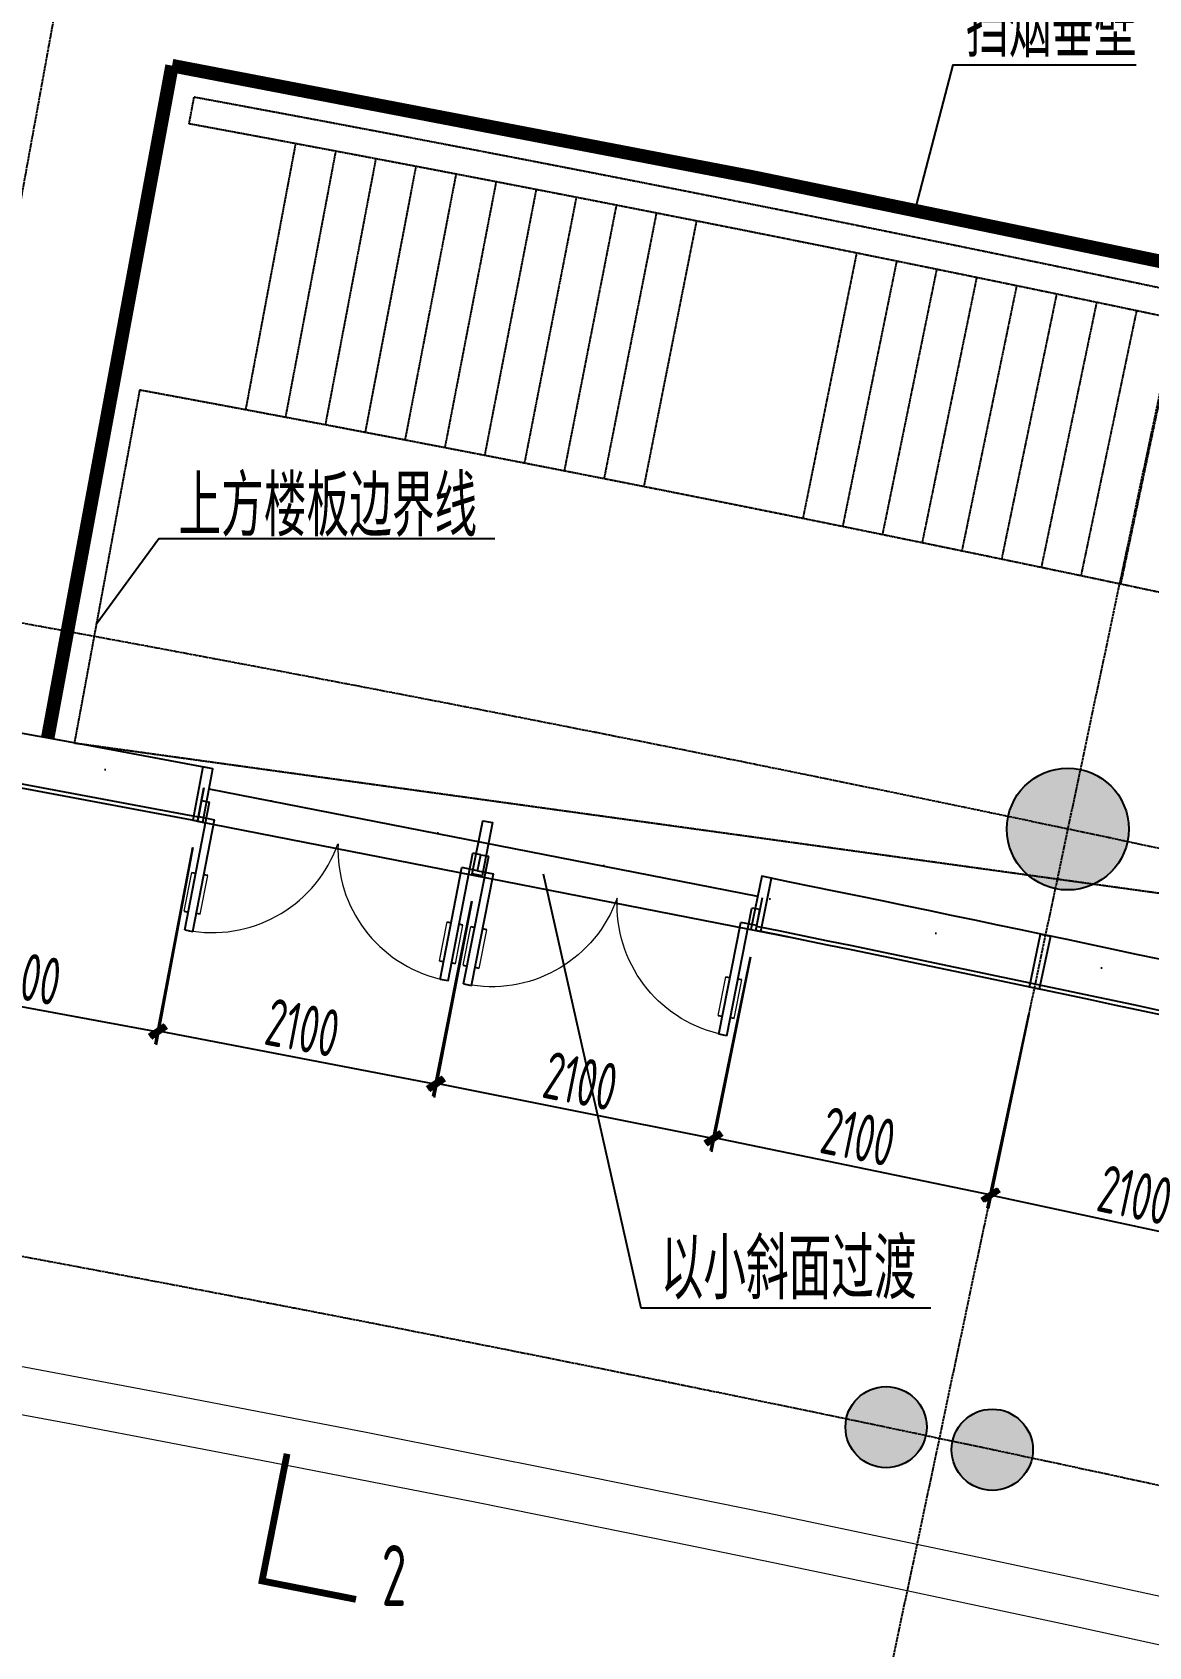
# Model space of a CAD drawing. Header units: millimetres. Extents: x 11639278 to 23698211, y -13072636 to -5537337.
# Drawn here: x 11831676 to 11839920, y -6412836 to -6400913 of the extents above; entities that cross this region are included whole.
import ezdxf
from ezdxf.enums import TextEntityAlignment as Align

# ---------------------------------------------------------------- set-up
doc = ezdxf.new("R2010")
doc.units = ezdxf.units.MM
doc.header["$LTSCALE"] = 10
for name, pattern in [('A2-RG-AXIS$0$CENTER', [2, 1.25, -0.25, 0.25, -0.25]), ('A2-RG-AXIS$0$DOTE', [2.42, 2, -0.2, 0.02, -0.2]), ('A2-RI-F1$0$DASHDOT2', [0.5, 0.25, -0.125, 0, -0.125]), ('A2-RI-F1$0$DASHED2', [0.375, 0.25, -0.125]), ('A2-RI-F1$0$DOT2', [0.125, 0, -0.125]), ('A2-RI-F1$0$HIDDEN', [0.375, 0.25, -0.125]), ('A2-RI-F1$0$HIDDEN2', [0.1875, 0.125, -0.0625]), ('A2-RI-F1$0$Overhead 1_16_', [2.579687, 1.5875, -0.992188])]:
    doc.linetypes.add(name, pattern=pattern)
for name, color, linetype in [('A2-RB-F1$0$A-DIMS-100', 1, 'Continuous'), ('A2-RG-AXIS$0$A-GRID', 1, 'A2-RG-AXIS$0$CENTER'), ('A2-RI-F1$0$A-DOOR', 32, 'Continuous'), ('A2-RI-F1$0$A-DOOR-ROLL', 2, 'A2-RI-F1$0$DASHED2'), ('A2-RI-F1$0$A-FLOR-OTLN', 4, 'A2-RI-F1$0$DOT2'), ('A2-RI-F1$0$A-GLAZ', 140, 'Continuous'), ('A2-RI-F1$0$A-STRS', 50, 'Continuous'), ('A2-RI-F1$0$A-SYMB', 4, 'Continuous'), ('A2-RI-F1$0$A-SYMB-AREA', 4, 'Continuous'), ('A2-RI-F1$0$A-SYMB-NAME', 4, 'Continuous'), ('A2-RI-F1$0$A-SYMB-VOID', 35, 'Continuous'), ('A2-RI-F1$0$A-WALL', 7, 'Continuous'), ('A2-RI-F1$0$an-flor-abov', 2, 'A2-RI-F1$0$HIDDEN2'), ('A2-RI-F1$0$an-wndw-mull-v', 3, 'Continuous'), ('A2-RS-F1$0$A-HATH-GRAY', 8, 'Continuous'), ('A2-RS-F1$0$A-WALL-CONC', 6, 'Continuous')]:
    doc.layers.add(name, color=color, linetype=linetype)
for name, color, linetype, lineweight in [('A2-RI-F1$0$A-DETL-LLIN', 3, 'Continuous', 5), ('A2-RI-F1$0$A-FLOR-OVHD', 8, 'A2-RI-F1$0$Overhead 1_16_', 5), ('A2-RS-F1$0$A-COLS', 4, 'Continuous', 5)]:
    doc.layers.add(name, color=color, linetype=linetype, lineweight=lineweight)
doc.styles.add('A2-RB-F1$0$XD2008', font='hzs.shx', dxfattribs={"width": 0.7, "bigfont": 'hztxt.shx'})
doc.styles.add('A2-RI-F1$0$ECADI', font='hzs.shx', dxfattribs={"width": 0.7, "bigfont": 'hztxt.shx'})
doc.dimstyles.new('A2-RB-F1$0$XD100$0', dxfattribs={"dimscale": 100, "dimtxt": 3.5, "dimasz": 1, "dimexe": 1, "dimexo": 2, "dimgap": 0.5, "dimtad": 1, "dimdec": 0, "dimdsep": 46, "dimtxsty": 'A2-RB-F1$0$XD2008', "dimblk1": 'A2-RB-F1$0$_ArchTick', "dimblk2": 'A2-RB-F1$0$_ArchTick', "dimsah": 1, "dimcen": 2.5, "dimclrt": 4, "dimaunit": 1, "dimadec": 0, "dimazin": 0, "dimtfac": 1, "dimtdec": 0, "dimtix": 1, "dimtmove": 1, "dimatfit": 3, "dimfxl": 0, "dimtolj": 1, "dimtzin": 0, "dimarcsym": 0})

# ---------------------------------------------------------------- blocks, each defined once
blk = doc.blocks.new('A2-RS-F1$0$Round Column - 600 mm Diameter-1753088-PARCEL 14  一层平面 - 公共教室 FIRST FLOOR PLAN - PUBLIC CLASSROOMS')
at = {"layer": 'A2-RS-F1$0$A-HATH-GRAY'}
blk.add_hatch(color=256, dxfattribs=at).paths.add_polyline_path([(300, 0, 0.414214), (0, 300, 0.414214), (-300, 0, 1)])
at = {"layer": 'A2-RS-F1$0$A-WALL-CONC'}
blk.add_circle((0, 0), 300, dxfattribs=at)
blk = doc.blocks.new('A2-RS-F1')
at = {"layer": 'A2-RS-F1$0$A-HATH-GRAY', "ltscale": 3}
h = blk.add_hatch(color=256, dxfattribs=at)
h.paths.add_polyline_path([(11790491, -6377046), (11789491, -6377011), (11789445, -6378310), (11790445, -6378346)], flags=16)
h.paths.add_polyline_path([(11794711, -6377236), (11794112, -6377197), (11794061, -6377996), (11794660, -6378034)], flags=0)
h.paths.add_polyline_path([(11794483, -6380779), (11793885, -6380740), (11793833, -6381539), (11794432, -6381577)], flags=0)
h.paths.add_polyline_path([(11793887, -6390061), (11793288, -6390022), (11793236, -6390821), (11793835, -6390859)], flags=0)
h.paths.add_polyline_path([(11793659, -6393604), (11793060, -6393565), (11793009, -6394364), (11793607, -6394402)], flags=0)
h.paths.add_polyline_path([(11789926, -6392936), (11788927, -6392901), (11788881, -6394200), (11789880, -6394236)], flags=16)
h.paths.add_polyline_path([(11781272, -6392739), (11780272, -6392732), (11780263, -6394032), (11781263, -6394039)], flags=16)
h.paths.add_polyline_path([(11772615, -6392791), (11771616, -6392812), (11771644, -6394112), (11772644, -6394090)], flags=16)
h.paths.add_polyline_path([(11771836, -6400549, 1), (11772736, -6400549, 1)])
h.paths.add_polyline_path([(11789602, -6400664, 1), (11788702, -6400664, 1)], flags=0)
h.paths.add_polyline_path([(11797126, -6401084, 1), (11798026, -6401084, 1)], flags=0)
h.paths.add_polyline_path([(11772267, -6376895), (11771267, -6376916), (11771295, -6378216), (11772295, -6378194)], flags=16)
h.paths.add_polyline_path([(11781380, -6376840), (11780380, -6376832), (11780371, -6378133), (11781371, -6378140)], flags=16)
h.paths.add_polyline_path([(11752826, -6385566), (11752029, -6385629), (11752188, -6387623), (11752985, -6387560)], flags=17)
h.paths.add_polyline_path([(11757363, -6385213), (11756565, -6385276), (11756724, -6387270), (11757521, -6387205)], flags=17)
h.paths.add_polyline_path([(11762965, -6393141), (11763031, -6394440), (11764030, -6394389), (11763964, -6393090)])
h.paths.add_polyline_path([(11793009, -6394364), (11793607, -6394402), (11793659, -6393604), (11793060, -6393565)], flags=17)
h.paths.add_polyline_path([(11793236, -6390821), (11793835, -6390859), (11793887, -6390061), (11793288, -6390022)], flags=17)
h.paths.add_polyline_path([(11793833, -6381539), (11794432, -6381577), (11794483, -6380779), (11793885, -6380740)], flags=17)
h.paths.add_polyline_path([(11794061, -6377996), (11794660, -6378034), (11794711, -6377236), (11794112, -6377197)], flags=17)
h.paths.add_polyline_path([(11762160, -6377261), (11762226, -6378560), (11763225, -6378509), (11763159, -6377211)], flags=17)
edge = h.paths.add_edge_path(flags=16)
edge.add_arc((11772286, -6400549), 450, 0, 360)
edge = h.paths.add_edge_path(flags=16)
edge.add_arc((11789152, -6400664), 450, 0, 360)
edge = h.paths.add_edge_path()
edge.add_arc((11763857, -6400856), 450, 0, 360)
edge = h.paths.add_edge_path(flags=17)
edge.add_arc((11797576, -6401084), 450, 0, 360)
edge = h.paths.add_edge_path()
edge.add_arc((11755441, -6401404), 450, 0, 360)
h.paths.add_polyline_path([(11756756, -6377587), (11756915, -6379580), (11756117, -6379644), (11755959, -6377650)], flags=17)
h.paths.add_polyline_path([(11757323, -6394797), (11758120, -6394731), (11758001, -6393238), (11757204, -6393301)])
h.paths.add_polyline_path([(11752786, -6395149), (11753584, -6395086), (11753449, -6393391), (11752652, -6393455)])
h.paths.add_polyline_path([(11751581, -6379997), (11752378, -6379934), (11752220, -6377940), (11751422, -6378003)])
edge = h.paths.add_edge_path()
edge.add_line((11771616, -6392813), (11771644, -6394112))
edge.add_line((11771644, -6394112), (11772644, -6394090))
edge.add_line((11772644, -6394090), (11772615, -6392791))
edge.add_line((11772615, -6392791), (11771616, -6392812))
edge.add_line((11780272, -6392732), (11780263, -6394032))
edge.add_line((11780263, -6394032), (11781263, -6394039))
edge.add_line((11781263, -6394039), (11781272, -6392739))
edge.add_line((11781272, -6392739), (11780272, -6392732))
edge.add_line((11788927, -6392901), (11788881, -6394200))
edge.add_line((11788881, -6394200), (11789880, -6394236))
edge.add_line((11789880, -6394236), (11789926, -6392936))
edge.add_line((11789926, -6392936), (11788927, -6392901))
edge.add_line((11789491, -6377011), (11789445, -6378310))
edge.add_line((11789445, -6378310), (11790445, -6378346))
edge.add_line((11790445, -6378346), (11790491, -6377046))
edge.add_line((11790491, -6377046), (11789491, -6377011))
edge.add_line((11780380, -6376833), (11780371, -6378133))
edge.add_line((11780371, -6378133), (11781371, -6378140))
edge.add_line((11781371, -6378140), (11781380, -6376840))
edge.add_line((11781380, -6376840), (11780380, -6376832))
edge.add_line((11771267, -6376917), (11771295, -6378216))
edge.add_line((11771295, -6378216), (11772295, -6378194))
edge.add_line((11772295, -6378194), (11772267, -6376895))
edge.add_line((11772267, -6376895), (11771267, -6376916))
edge.add_line((11756724, -6387270), (11757521, -6387205))
edge.add_line((11756565, -6385276), (11757363, -6385213))
edge.add_line((11756565, -6385276), (11756724, -6387270))
edge.add_line((11752188, -6387623), (11752985, -6387560))
edge.add_line((11752029, -6385629), (11752826, -6385566))
edge.add_line((11752029, -6385629), (11752188, -6387623))
edge.add_line((11752826, -6385566), (11752985, -6387560))
edge.add_line((11757362, -6385205), (11757521, -6387205))
edge = h.paths.add_edge_path()
edge.add_arc((11847549, -6408655), 450, 0, 360)
h.paths.add_polyline_path([(11818747, -6372607), (11817357, -6372439), (11817139, -6374226), (11818529, -6374394)])
h.paths.add_polyline_path([(11827964, -6373889), (11826580, -6373681), (11826310, -6375461), (11827695, -6375669)])
h.paths.add_polyline_path([(11837141, -6375435), (11835763, -6375187), (11835442, -6376958), (11836820, -6377206)])
h.paths.add_polyline_path([(11814457, -6396162), (11815847, -6396332), (11816041, -6394744), (11814651, -6394573)])
h.paths.add_polyline_path([(11851385, -6401917), (11850605, -6401738), (11850371, -6402710), (11851151, -6402890)])
h.paths.add_polyline_path([(11846960, -6400859), (11846180, -6400679), (11845946, -6401652), (11846725, -6401831)])
h.paths.add_polyline_path([(11841338, -6400630), (11839968, -6400341), (11840298, -6398776), (11841668, -6399064)])
h.paths.add_polyline_path([(11831506, -6398704), (11832883, -6398953), (11833168, -6397379), (11831791, -6397129)])
h.paths.add_polyline_path([(11823000, -6397310), (11824384, -6397520), (11824624, -6395938), (11823240, -6395728)])
h.paths.add_polyline_path([(11806985, -6395311), (11806189, -6395237), (11806300, -6394042), (11807096, -6394116)])
h.paths.add_polyline_path([(11800592, -6394829), (11801191, -6394867), (11801242, -6394069), (11800643, -6394030)])
h.paths.add_polyline_path([(11793009, -6394364), (11793607, -6394402), (11793659, -6393604), (11793060, -6393565)], flags=17)
h.paths.add_polyline_path([(11800820, -6391286), (11801419, -6391324), (11801470, -6390526), (11800871, -6390487)])
h.paths.add_polyline_path([(11793236, -6390821), (11793835, -6390859), (11793887, -6390061), (11793288, -6390022)], flags=17)
h.paths.add_polyline_path([(11853037, -6395064), (11853271, -6394091), (11852492, -6393912), (11852257, -6394884)])
h.paths.add_polyline_path([(11854912, -6387286), (11855146, -6386314), (11854366, -6386134), (11854132, -6387107)])
h.paths.add_polyline_path([(11846269, -6377243), (11844899, -6376956), (11844527, -6378717), (11845898, -6379005)])
h.paths.add_polyline_path([(11848612, -6394005), (11848846, -6393033), (11848067, -6392853), (11847832, -6393825)])
h.paths.add_polyline_path([(11850486, -6386227), (11850721, -6385255), (11849941, -6385076), (11849707, -6386048)])
h.paths.add_polyline_path([(11843712, -6384523), (11844299, -6384647), (11844423, -6384060), (11843836, -6383936)])
h.paths.add_polyline_path([(11842062, -6392351), (11842649, -6392475), (11842773, -6391888), (11842185, -6391764)])
h.paths.add_polyline_path([(11808357, -6373042), (11808955, -6373098), (11809029, -6372301), (11808432, -6372246)])
h.paths.add_polyline_path([(11793833, -6381539), (11794432, -6381577), (11794483, -6380779), (11793885, -6380740)], flags=17)
h.paths.add_polyline_path([(11801417, -6382005), (11802015, -6382043), (11802067, -6381245), (11801468, -6381206)])
h.paths.add_polyline_path([(11801644, -6378462), (11802243, -6378500), (11802294, -6377702), (11801696, -6377663)])
h.paths.add_polyline_path([(11794061, -6377996), (11794660, -6378034), (11794711, -6377236), (11794112, -6377197)], flags=17)
h.paths.add_polyline_path([(11808460, -6379480), (11807664, -6379406), (11807775, -6378211), (11808572, -6378285)])
edge = h.paths.add_edge_path(flags=16)
edge.add_arc((11772286, -6400549), 450, 0, 360)
edge = h.paths.add_edge_path(flags=17)
edge.add_arc((11789152, -6400664), 450, 0, 360)
edge = h.paths.add_edge_path(flags=17)
edge.add_arc((11797576, -6401084), 450, 0, 360)
edge = h.paths.add_edge_path()
edge.add_arc((11805984, -6401746), 450, 0, 360)
edge = h.paths.add_edge_path()
edge.add_arc((11814369, -6402649), 450, 0, 360)
edge = h.paths.add_edge_path()
edge.add_arc((11822726, -6403793), 450, 0, 360)
edge = h.paths.add_edge_path()
edge.add_arc((11831046, -6405176), 450, 0, 360)
edge = h.paths.add_edge_path()
edge.add_arc((11839323, -6406797), 450, 0, 360)
edge = h.paths.add_edge_path(flags=17)
edge.add_line((11771616, -6392813), (11771644, -6394112))
edge.add_line((11771644, -6394112), (11772644, -6394090))
edge.add_line((11772644, -6394090), (11772615, -6392791))
edge.add_line((11772615, -6392791), (11771616, -6392812))
edge.add_line((11780272, -6392732), (11780263, -6394032))
edge.add_line((11780263, -6394032), (11781263, -6394039))
edge.add_line((11781263, -6394039), (11781272, -6392739))
edge.add_line((11781272, -6392739), (11780272, -6392732))
edge.add_line((11788927, -6392901), (11788881, -6394200))
edge.add_line((11788881, -6394200), (11789880, -6394236))
edge.add_line((11789880, -6394236), (11789926, -6392936))
edge.add_line((11789926, -6392936), (11788927, -6392901))
edge.add_line((11789491, -6377011), (11789445, -6378310))
edge.add_line((11789445, -6378310), (11790445, -6378346))
edge.add_line((11790445, -6378346), (11790491, -6377046))
edge.add_line((11790491, -6377046), (11789491, -6377011))
edge.add_line((11780380, -6376833), (11780371, -6378133))
edge.add_line((11780371, -6378133), (11781371, -6378140))
edge.add_line((11781371, -6378140), (11781380, -6376840))
edge.add_line((11781380, -6376840), (11780380, -6376832))
edge.add_line((11771267, -6376917), (11771295, -6378216))
edge.add_line((11771295, -6378216), (11772295, -6378194))
edge.add_line((11772295, -6378194), (11772267, -6376895))
edge.add_line((11772267, -6376895), (11771267, -6376916))
edge = h.paths.add_edge_path()
edge.add_arc((11780720, -6400485), 450, 0, 360)
at = {"layer": 'A2-RS-F1$0$A-WALL-CONC', "ltscale": 3}
blk.add_circle((11839323, -6406797), 450, dxfattribs=at)
at = {"layer": 'A2-RS-F1$0$A-COLS', "rotation": 348.0551545583934}
for p in [(11837981, -6411214), (11838765, -6411381)]:
    blk.add_blockref('A2-RS-F1$0$Round Column - 600 mm Diameter-1753088-PARCEL 14  一层平面 - 公共教室 FIRST FLOOR PLAN - PUBLIC CLASSROOMS', p, dxfattribs=at)
blk = doc.blocks.new('A2-RI-F1$0$5erhfh')
at = {"layer": 'A2-RI-F1$0$A-SYMB-AREA', "style": 'A2-RI-F1$0$ECADI', "width": 0.7}
blk.add_attdef('340M2', text='', height=2.5, dxfattribs=at).set_placement((0, 1.25), align=Align.MIDDLE_LEFT)
at = {"layer": 'A2-RI-F1$0$A-SYMB-NAME', "style": 'A2-RI-F1$0$ECADI', "width": 0.7}
blk.add_attdef('CHINESENAME', (-12.29, 3.09), '', height=4.5, dxfattribs=at)
blk = doc.blocks.new('A2-RI-F1$0$SRTRDHYTJR')
for p, q in [((11909079, -6400874), (11909079, -6401835)), ((11909079, -6400874), (11909139, -6400874)), ((11909139, -6400874), (11909139, -6401715)), ((11910999, -6400874), (11910999, -6401715)), ((11911059, -6400874), (11910999, -6400874)), ((11911059, -6400874), (11911059, -6401835)), ((11909049, -6401009), (11909079, -6401009)), ((11909169, -6401009), (11909139, -6401009)), ((11910969, -6401009), (11910999, -6401009)), ((11911089, -6401009), (11911059, -6401009)), ((11909049, -6401300), (11909079, -6401300)), ((11909169, -6401300), (11909139, -6401300)), ((11910969, -6401300), (11910999, -6401300)), ((11911089, -6401300), (11911059, -6401300)), ((11909019, -6401715), (11909019, -6401835)), ((11909019, -6401715), (11909139, -6401715)), ((11911119, -6401715), (11910999, -6401715)), ((11911119, -6401715), (11911119, -6401835)), ((11909019, -6401835), (11909079, -6401835)), ((11911119, -6401835), (11911059, -6401835))]:
    blk.add_line(p, q)
at = {"lineweight": 13}
for p, q in [((11909049, -6401009), (11909049, -6401300)), ((11909169, -6401009), (11909169, -6401300)), ((11910969, -6401009), (11910969, -6401300)), ((11911089, -6401009), (11911089, -6401300))]:
    blk.add_line(p, q, dxfattribs=at)
for centre, start, end in [((11909097, -6401858), 8.4076, 87.5598), ((11911041, -6401858), 92.4402, 171.5924)]:
    blk.add_arc(centre, 982, start, end, dxfattribs=at)
blk = doc.blocks.new('A2-RI-F1$0$5yrthfh')
at = {"layer": 'A2-RI-F1$0$an-wndw-mull-v'}
blk.add_lwpolyline([(3, -37), (402, -3), (396, 71), (-3, 37), (3, -37)], close=True, dxfattribs=at)
blk = doc.blocks.new('A2-RI-F1$0$564hysrthtdh')
for p, rotation in [((77458, -5335), 74.50174354425347), ((81579, -6142), 73.67904343765305)]:
    blk.add_blockref('A2-RI-F1$0$5yrthfh', p, dxfattribs=dict(rotation=rotation))
for p, xscale, rotation in [((79521, -5732), -0.9999999999999996, 263.742567129883), ((83635, -6568), -1, 262.9198670232827)]:
    blk.add_blockref('A2-RI-F1$0$5yrthfh', p, dxfattribs=dict(xscale=xscale, rotation=rotation))
blk = doc.blocks.new('A2-RI-F1')
blk.add_line((11832895.7, -6406744.8), (11832943, -6406493.5))
at = {"layer": 'A2-RI-F1$0$A-DETL-LLIN'}
for radius, start, end in [(288331.1, 76.215082, 95.414121), (287981.1, 76.179316, 95.471361)]:
    blk.add_arc((11778725.6, -6694209.5), radius, start, end, dxfattribs=at)
at = {"layer": 'A2-RI-F1$0$A-DOOR-ROLL', "linetype": 'A2-RI-F1$0$DASHDOT2', "const_width": 100}
blk.add_lwpolyline([(11831790.1, -6406124.7), (11832708.3, -6401158.9, -0.0110055), (11845550.7, -6403818.1), (11846043.4, -6401674)], format="xyb", dxfattribs=at)
at = {"layer": 'A2-RI-F1$0$A-FLOR-OTLN', "ltscale": 1000}
blk.add_lwpolyline([(11814764.2, -6394127.4), (11817357.4, -6372440.5, -0.0249426), (11849205.6, -6377886.4), (11848159.2, -6382228.1), (11851284.2, -6382919.5), (11850720.9, -6385256.6), (11855146, -6386315.4), (11851150.8, -6402891.1), (11849876.5, -6402592.9), (11848102.5, -6409766.8, 0.0804175), (11754733.7, -6402413.9), (11754132.4, -6395046.4), (11752786.4, -6395150.9), (11751422.5, -6378004.8), (11756208, -6377631.7), (11756045.3, -6375586.8, -0.0389379), (11805715.9, -6375922.1), (11805966.1, -6372030.7, -0.0060163), (11817268.4, -6373184.4, -0.0060163)], format="xyb", dxfattribs=at)
at = {"layer": 'A2-RI-F1$0$A-FLOR-OVHD', "ltscale": 0.3}
blk.add_arc((11778730.7, -6694178.7), 286100, 75.843269, 95.390058, dxfattribs=at)
at = {"layer": 'A2-RI-F1$0$A-GLAZ'}
for p, q in [((11832943.3, -6406492.2), (11832895.7, -6406744.8)), ((11837018.6, -6407545.2), (11837068, -6407302.5))]:
    blk.add_line(p, q, dxfattribs=at)
for radius, start, end in [(292900, 79.328145, 83.853046), (292530, 79.328145, 83.853046), (292500, 79.328145, 83.853046), (292900, 76.321819, 78.505436), (292530, 76.249638, 78.505436), (292500, 76.243753, 78.505436)]:
    blk.add_arc((11778730.7, -6694178.7), radius, start, end, dxfattribs=at)
at = {"layer": 'A2-RI-F1$0$A-STRS'}
for p, q in [((11832980.2, -6406499.1), (11837031.6, -6407292.7)), ((11837312.6, -6407605.2), (11832896.6, -6406740.1))]:
    blk.add_line(p, q, dxfattribs=at)
at = {"layer": 'A2-RI-F1$0$A-SYMB'}
for points in [[(11838190.8, -6402245.8), (11838475.9, -6401153), (11839828.1, -6401153)], [(11835091.3, -6404653), (11832610.9, -6404653), (11832148.4, -6405287)], [(11838311.5, -6410334.8), (11836171.4, -6410334.8), (11835450.5, -6407129.5)]]:
    blk.add_lwpolyline(points, dxfattribs=at)
at = {"layer": 'A2-RI-F1$0$A-SYMB', "const_width": 50}
blk.add_lwpolyline([(11833557.5, -6411410.6), (11833373, -6412349.9), (11834066.4, -6412486)], dxfattribs=at)
at = {"layer": 'A2-RI-F1$0$A-SYMB-VOID', "linetype": 'A2-RI-F1$0$HIDDEN'}
blk.add_lwpolyline([(11831986.8, -6406161), (11846760.5, -6408205.2), (11849859.3, -6402663.8)], dxfattribs=at)
at = {"layer": 'A2-RI-F1$0$A-WALL'}
blk.add_arc((11778730.7, -6694178.6), 300149.9, 77.517712, 79.7395, dxfattribs=at)
at = {"layer": 'A2-RI-F1$0$an-flor-abov', "ltscale": 2}
for points in [[(11832868.6, -6401391.9), (11832832.3, -6401588.5)], [(11833253.3, -6403701.4), (11833622.3, -6401735.7)], [(11833547.6, -6403756.8), (11833918.6, -6401791.5)], [(11833841.9, -6403812.5), (11834214.8, -6401847.6)], [(11834136.1, -6403868.5), (11834511, -6401903.9)], [(11834430.3, -6403924.8), (11834807.2, -6401960.6)], [(11834724.4, -6403981.4), (11835103.3, -6402017.6)], [(11835018.4, -6404038.2), (11835399.3, -6402074.8)], [(11835312.4, -6404095.4), (11835695.3, -6402132.4)], [(11835606.3, -6404152.9), (11835991.2, -6402190.3)], [(11835900.2, -6404210.7), (11836287, -6402248.5)], [(11836194, -6404268.8), (11836582.8, -6402306.9)], [(11837368.6, -6404504.1), (11837765.4, -6402543.8)], [(11837662.1, -6404563.6), (11838060.9, -6402603.8)], [(11837955.6, -6404623.5), (11838356.4, -6402664.1)], [(11838249, -6404683.7), (11838651.7, -6402724.7)], [(11838542.3, -6404744.1), (11838947, -6402785.5)], [(11838835.6, -6404804.9), (11839242.3, -6402846.7)], [(11839128.8, -6404866), (11839537.5, -6402908.2)], [(11839421.9, -6404927.3), (11839832.6, -6402969.9)], [(11839715, -6404989), (11840127.7, -6403032)], [(11832468.6, -6403555.2), (11831986.8, -6406161)]]:
    blk.add_lwpolyline(points, dxfattribs=at)
for points in [[(11832868.6, -6401391.9, -0.0110057), (11845700.8, -6404057.9), (11846238.3, -6401718.7)], [(11832832.3, -6401588.5, -0.006503), (11840423.9, -6403094.6)], [(11841179.5, -6405301.7, 0.0075154), (11832468.6, -6403555.2, 0.0075154)]]:
    blk.add_lwpolyline(points, format="xyb", dxfattribs=at)
for name, p in [('A2-RS-F1', (0, 0)), ('A2-RI-F1$0$564hysrthtdh', (11755440.6, -6401403.6))]:
    blk.add_blockref(name, p)
ref = blk.add_blockref('A2-RI-F1$0$5erhfh', (11839800.3, -6401405.2), dxfattribs=dict(xscale=100, yscale=100, zscale=100))
ref.add_attrib('CHINESENAME', '挡烟垂壁', (11838571.1, -6401096.5), dxfattribs={"layer": 'A2-RI-F1$0$A-SYMB-NAME', "height": 450, "style": 'A2-RI-F1$0$ECADI', "width": 0.7})
ref = blk.add_blockref('A2-RI-F1$0$5erhfh', (11833985.3, -6404945.1), dxfattribs=dict(xscale=100, yscale=100, zscale=100))
ref.add_attrib('CHINESENAME', '上方楼板边界线', (11832756.1, -6404636.4), dxfattribs={"layer": 'A2-RI-F1$0$A-SYMB-NAME', "height": 450, "style": 'A2-RI-F1$0$ECADI', "width": 0.7})
ref = blk.add_blockref('A2-RI-F1$0$5erhfh', (11837545.8, -6410577.7), dxfattribs=dict(xscale=100, yscale=100, zscale=100))
ref.add_attrib('CHINESENAME', '以小斜面过渡', (11836316.6, -6410269), dxfattribs={"layer": 'A2-RI-F1$0$A-SYMB-NAME', "height": 450, "style": 'A2-RI-F1$0$ECADI', "width": 0.7})
ref = blk.add_blockref('A2-RI-F1$0$5erhfh', (11835616.9, -6412846.7), dxfattribs=dict(xscale=100, yscale=100, zscale=100))
ref.add_attrib('CHINESENAME', '2', (11834256.2, -6412534.4), dxfattribs={"layer": 'A2-RI-F1$0$A-SYMB-NAME', "height": 450, "style": 'A2-RI-F1$0$ECADI', "width": 0.7})
at = {"layer": 'A2-RI-F1$0$A-DOOR', "rotation": 169.0360419440584}
blk.add_blockref('A2-RI-F1$0$SRTRDHYTJR', (22309057.3, -14956962.8, 0), dxfattribs=at)
at = {"layer": 'A2-RI-F1$0$A-DOOR', "xscale": -0.9999999999999954, "rotation": 168.8673934279104}
blk.add_blockref('A2-RI-F1$0$SRTRDHYTJR', (-1086006.8, -10388960.1, 0), dxfattribs=at)
blk = doc.blocks.new('A2-RG-AXIS')
at = {"layer": 'A2-RG-AXIS$0$A-GRID', "linetype": 'A2-RG-AXIS$0$DOTE'}
for p, q in [((11829692, -6412654), (11836852.5, -6373096.9)), ((11846048.1, -6374898.2), (11837754.6, -6414233.4))]:
    blk.add_line(p, q, dxfattribs=at)
for radius, start, end in [(300800, 75.589285, 95.407644), (293700, 75.589281, 95.407645), (289100, 75.589281, 95.407645)]:
    blk.add_arc((11778730.7, -6694178.7), radius, start, end, dxfattribs=at)
blk = doc.blocks.new('A2-RB-F1$0$_ArchTick')
at = {"color": 0, "linetype": 'ByBlock', "const_width": 0.4}
blk.add_lwpolyline([(-0.5, -0.5), (0.5, 0.5)], dxfattribs=at)
blk = doc.blocks.new('*D1231')
at = {"layer": 'A2-RB-F1$0$A-DIMS-100', "color": 0, "lineweight": -2, "transparency": 16777216}
for p, q in [((11836978, -6407742), (11836682, -6409174)), ((11839035, -6408167), (11838738, -6409599)), ((11838759, -6409501), (11836702, -6409076))]:
    blk.add_line(p, q, dxfattribs=at)
at = {"layer": 'Defpoints', "color": 0, "transparency": 16777216}
for p in [(11837019, -6407546), (11839075, -6407971), (11836702, -6409076)]:
    blk.add_point(p, dxfattribs=at)
at = {"layer": 'A2-RB-F1$0$A-DIMS-100', "color": 0, "lineweight": -2, "transparency": 16777216, "xscale": 100, "yscale": 100, "zscale": 100}
for p, rotation in [((11836702, -6409076), 168.3182996060727), ((11838759, -6409501), 348.3182996060727)]:
    blk.add_blockref('A2-RB-F1$0$_ArchTick', p, dxfattribs=dict(at, rotation=rotation))
at = {"layer": 'A2-RB-F1$0$A-DIMS-100', "color": 4, "transparency": 16777216, "insert": (11837776, -6409068), "char_height": 350, "attachment_point": 5, "rotation": 348.3183, "style": 'A2-RB-F1$0$XD2008'}
blk.add_mtext('\\A1;2100', dxfattribs=at)
blk = doc.blocks.new('*D1232')
at = {"layer": 'A2-RB-F1$0$A-DIMS-100', "color": 0, "lineweight": -2, "transparency": 16777216}
for p, q in [((11834920, -6407330), (11834632, -6408771)), ((11836979, -6407742), (11836691, -6409183)), ((11836711, -6409085), (11834652, -6408673))]:
    blk.add_line(p, q, dxfattribs=at)
at = {"layer": 'Defpoints', "color": 0, "transparency": 16777216}
for p in [(11834959, -6407134), (11837019, -6407546), (11834652, -6408673)]:
    blk.add_point(p, dxfattribs=at)
at = {"layer": 'A2-RB-F1$0$A-DIMS-100', "color": 0, "lineweight": -2, "transparency": 16777216, "xscale": 100, "yscale": 100, "zscale": 100}
for p, rotation in [((11834652, -6408673), 168.6925511125922), ((11836711, -6409085), 348.6925511125922)]:
    blk.add_blockref('A2-RB-F1$0$_ArchTick', p, dxfattribs=dict(at, rotation=rotation))
at = {"layer": 'A2-RB-F1$0$A-DIMS-100', "color": 4, "transparency": 16777216, "insert": (11835725, -6408658), "char_height": 350, "attachment_point": 5, "rotation": 348.6926, "style": 'A2-RB-F1$0$XD2008'}
blk.add_mtext('\\A1;2100', dxfattribs=at)
blk = doc.blocks.new('*D1233')
at = {"layer": 'A2-RB-F1$0$A-DIMS-100', "color": 0, "lineweight": -2, "transparency": 16777216}
for p, q in [((11832859, -6406934), (11832580, -6408385)), ((11834922, -6407331), (11834643, -6408781)), ((11834662, -6408683), (11832599, -6408287))]:
    blk.add_line(p, q, dxfattribs=at)
at = {"layer": 'Defpoints', "color": 0, "transparency": 16777216}
for p in [(11832897, -6406738), (11834959, -6407134), (11832599, -6408287)]:
    blk.add_point(p, dxfattribs=at)
at = {"layer": 'A2-RB-F1$0$A-DIMS-100', "color": 0, "lineweight": -2, "transparency": 16777216, "xscale": 100, "yscale": 100, "zscale": 100}
for p, rotation in [((11832599, -6408287), 169.1224675782674), ((11834662, -6408683), 349.1224675782675)]:
    blk.add_blockref('A2-RB-F1$0$_ArchTick', p, dxfattribs=dict(at, rotation=rotation))
at = {"layer": 'A2-RB-F1$0$A-DIMS-100', "color": 4, "transparency": 16777216, "insert": (11833673, -6408264), "char_height": 350, "attachment_point": 5, "rotation": 349.1225, "style": 'A2-RB-F1$0$XD2008'}
blk.add_mtext('\\A1;2100', dxfattribs=at)
blk = doc.blocks.new('*D1234')
at = {"layer": 'A2-RB-F1$0$A-DIMS-100', "color": 0, "lineweight": -2, "transparency": 16777216}
for p, q in [((11830796, -6406553), (11830526, -6408013)), ((11832861, -6406934), (11832591, -6408394)), ((11832609, -6408296), (11830544, -6407915))]:
    blk.add_line(p, q, dxfattribs=at)
at = {"layer": 'Defpoints', "color": 0, "transparency": 16777216}
for p in [(11830832, -6406356), (11832897, -6406738), (11830544, -6407915)]:
    blk.add_point(p, dxfattribs=at)
at = {"layer": 'A2-RB-F1$0$A-DIMS-100', "color": 0, "lineweight": -2, "transparency": 16777216, "xscale": 100, "yscale": 100, "zscale": 100}
for p, rotation in [((11830544, -6407915), 169.5338247441165), ((11832609, -6408296), 349.5338247441165)]:
    blk.add_blockref('A2-RB-F1$0$_ArchTick', p, dxfattribs=dict(at, rotation=rotation))
at = {"layer": 'A2-RB-F1$0$A-DIMS-100', "color": 4, "transparency": 16777216, "insert": (11831617, -6407884), "char_height": 350, "attachment_point": 5, "rotation": 349.5338, "style": 'A2-RB-F1$0$XD2008'}
blk.add_mtext('\\A1;2100', dxfattribs=at)
blk = doc.blocks.new('*D1235')
at = {"layer": 'A2-RB-F1$0$A-DIMS-100', "color": 0, "lineweight": -2, "transparency": 16777216}
for p, q in [((11839033, -6408167), (11838726, -6409596)), ((11841086, -6408608), (11840779, -6410038)), ((11838747, -6409499), (11840800, -6409940))]:
    blk.add_line(p, q, dxfattribs=at)
at = {"layer": 'Defpoints', "color": 0, "transparency": 16777216}
for p in [(11839075, -6407971), (11841128, -6408412), (11840800, -6409940)]:
    blk.add_point(p, dxfattribs=at)
at = {"layer": 'A2-RB-F1$0$A-DIMS-100', "color": 0, "lineweight": -2, "transparency": 16777216, "xscale": 100, "yscale": 100, "zscale": 100}
for p, rotation in [((11838747, -6409499), 167.8698622040893), ((11840800, -6409940), 347.8698622040893)]:
    blk.add_blockref('A2-RB-F1$0$_ArchTick', p, dxfattribs=dict(at, rotation=rotation))
at = {"layer": 'A2-RB-F1$0$A-DIMS-100', "color": 4, "transparency": 16777216, "insert": (11839820, -6409499), "char_height": 350, "attachment_point": 5, "rotation": 347.8699, "style": 'A2-RB-F1$0$XD2008'}
blk.add_mtext('\\A1;2100', dxfattribs=at)
blk = doc.blocks.new('A2-RB-F1')
at = {"layer": 'A2-RB-F1$0$A-DIMS-100'}
for p1, p2, distance, picture, middle in [((11832897, -6406737.8), (11830831.9, -6406356.4), 1584.7, '*D1234', (11831617.5, -6407884.2)), ((11834959.3, -6407134.1), (11832897, -6406737.8), 1577.2, '*D1233', (11833673, -6408263.9)), ((11837018.6, -6407545.9), (11834959.3, -6407134.1), 1569.4, '*D1232', (11835725.3, -6408658.3)), ((11839075, -6407971.1), (11837018.6, -6407545.9), 1562.5, '*D1231', (11837776, -6409068.3)), ((11839075, -6407971.1), (11841128, -6408412.3), -1562.5, '*D1235', (11839820.4, -6409499.4))]:
    dim = blk.add_aligned_dim(p1=p1, p2=p2, distance=distance, dimstyle='A2-RB-F1$0$XD100$0', dxfattribs=at)
    dim.commit()
    dim.dimension.update_dxf_attribs({"geometry": picture, "text_midpoint": middle})

msp = doc.modelspace()

# ---------------------------------------------------------------- block references
for name in ['A2-RI-F1', 'A2-RB-F1', 'A2-RG-AXIS']:
    msp.add_blockref(name, (0, 0))

doc.saveas('drawing.dxf')
